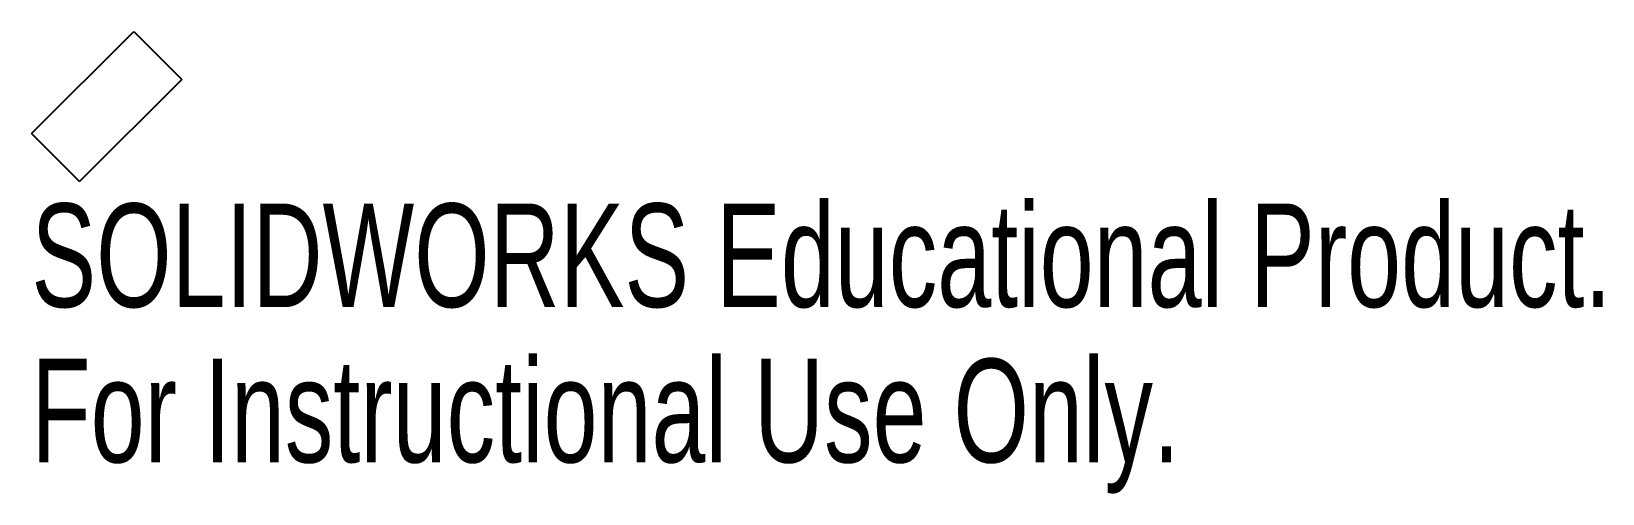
# Paper-space layout 'Flat-Pattern51' of a CAD drawing. Header units: inches. Extents: x 2.33 to 5.22, y 12.26 to 13.1.
import ezdxf

# ---------------------------------------------------------------- set-up
doc = ezdxf.new("R2010")
doc.units = ezdxf.units.IN
doc.header["$MEASUREMENT"] = 0
doc.styles.add('SLDTEXTSTYLE0', font='TXT', dxfattribs={"width": 0.7})

psp = doc.layouts.new('Flat-Pattern51')

# ---------------------------------------------------------------- linework, layer by layer
at = {"color": 7, "linetype": 'Continuous', "lineweight": 25}
for p, q in [((2.3346, 12.9171), (2.5224, 13.105)), ((2.5224, 13.105), (2.6108, 13.0166)), ((2.6108, 13.0166), (2.423, 12.8288)), ((2.3346, 12.9171), (2.423, 12.8288))]:
    psp.add_line(p, q, dxfattribs=at)

# ---------------------------------------------------------------- texts
at = {"color": 7, "linetype": 'Continuous', "char_height": 0.1903, "attachment_point": 1, "style": 'SLDTEXTSTYLE0'}
for s, insert in [('SOLIDWORKS Educational Product.', (2.3346, 12.7886)), ('For Instructional Use Only.', (2.3346, 12.5032))]:
    psp.add_mtext(s, dxfattribs=dict(at, insert=insert))

doc.saveas('drawing.dxf')
